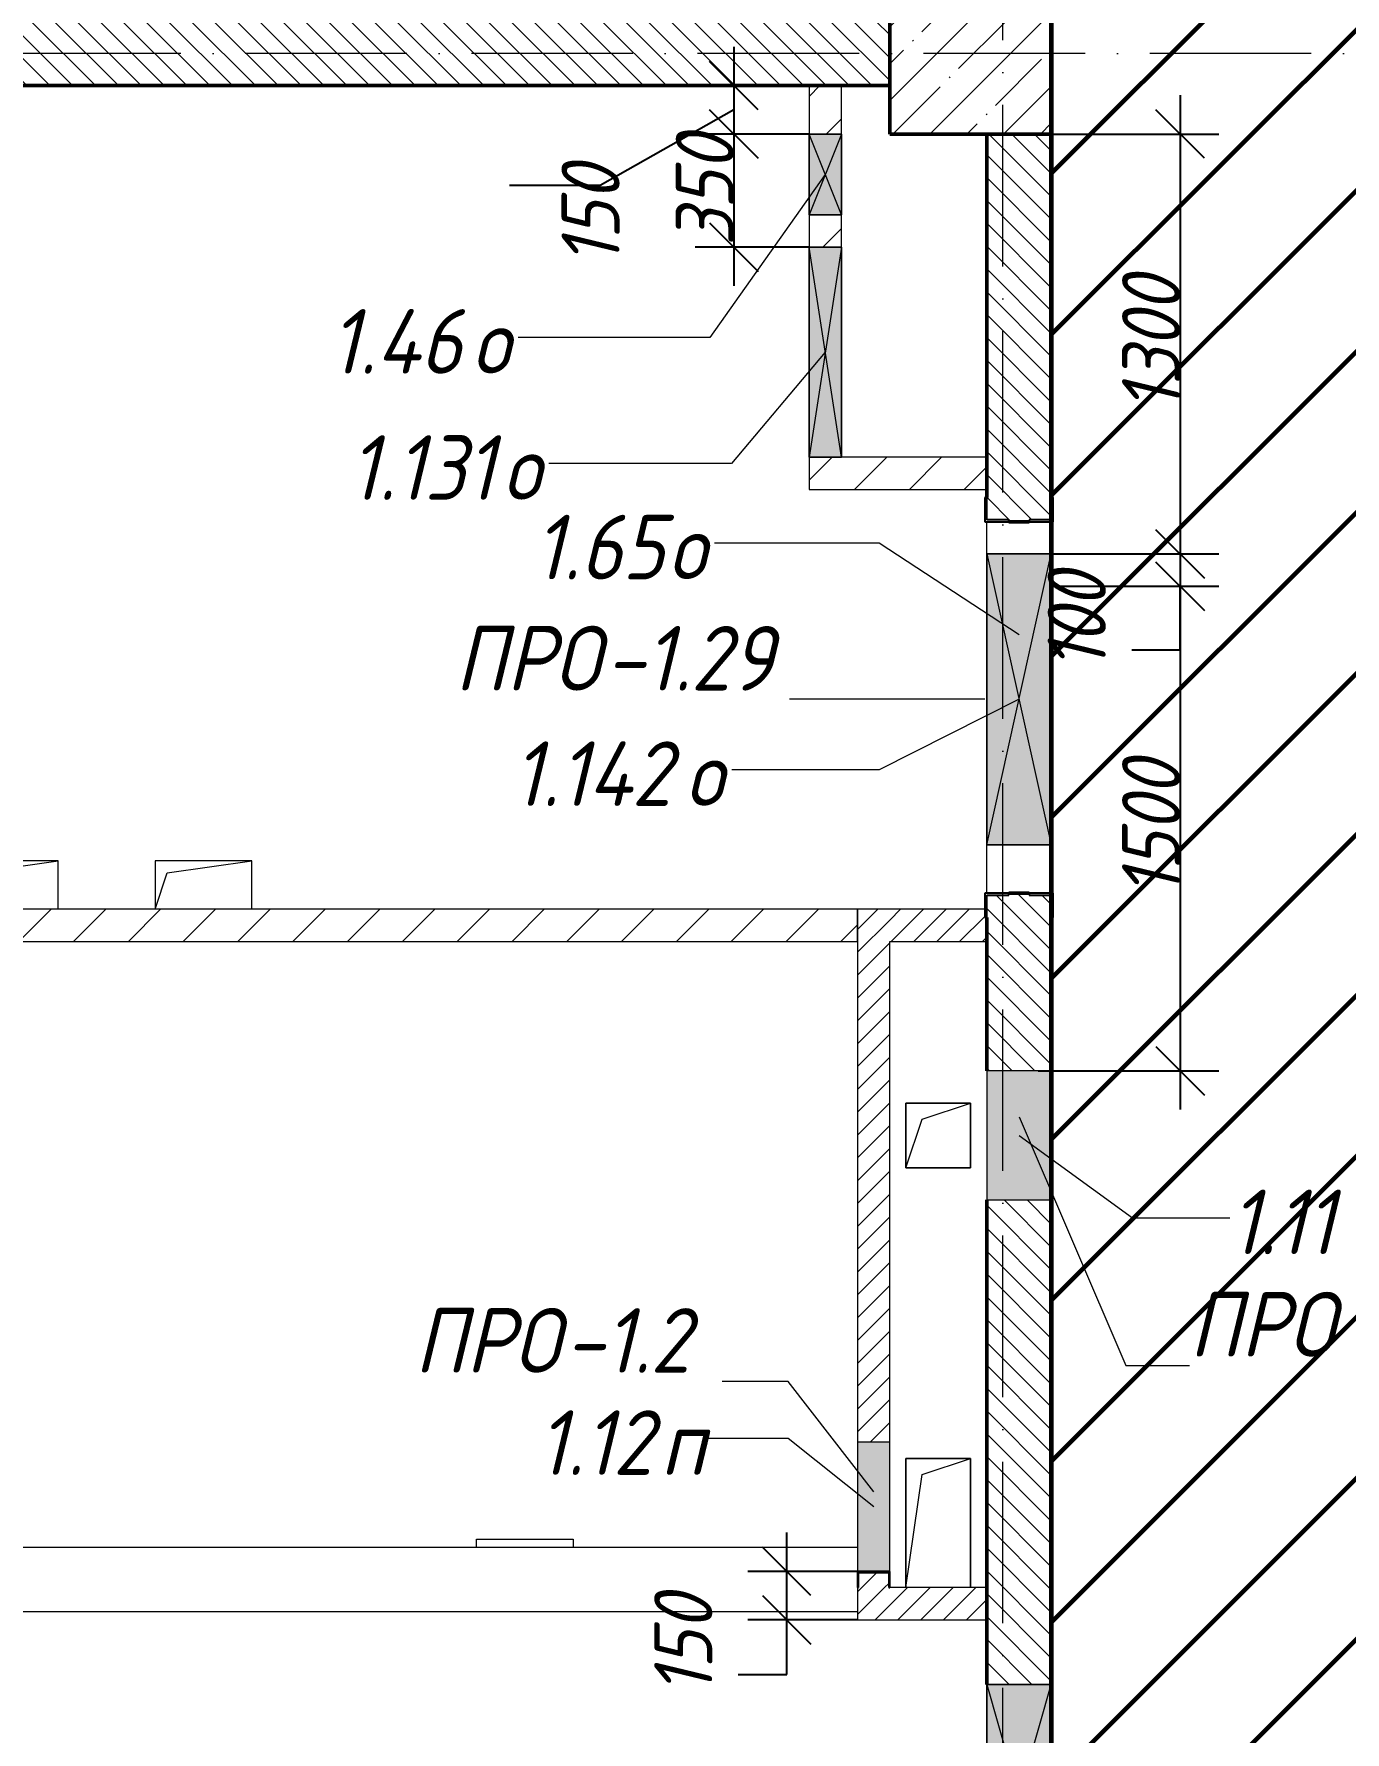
# Model space of a CAD drawing. Header units: millimetres. Extents: x -606178 to 312196, y -19338 to 632709.
# Drawn here: x -423381 to -419321, y 470078 to 475335 of the extents above; entities that cross this region are included whole.
import ezdxf

# ---------------------------------------------------------------- set-up
doc = ezdxf.new("R2010")
doc.units = ezdxf.units.MM
doc.linetypes.add('50_200_ШТРИХ_1Т_ш5_п1_п1_', pattern=[700, 500, -100, 0, -100])
for name, color, linetype, lineweight in [('6.4.1) Окр пт с инж. ПТ2.16', 3, 'Continuous', 60), ('A-____-____-DIMS', 7, 'Continuous', 9), ('A-DETL-GENF-OTLN', 7, 'Continuous', 9), ('A-FLOR-____-OTLN', 7, 'Continuous', 9), ('A-GENM-____-IDEN', 7, 'Continuous', 9), ('A-GENM-____-MCUT', 7, 'Continuous', 25), ('A-GENM-____-OTLN', 7, 'Continuous', 9), ('A-GENM-____-OTLN-1', 7, 'Continuous', 25), ('A-GLAZ-____-IDEN', 7, 'Continuous', 9), ('A-GLAZ-____-OTLN', 7, 'Continuous', 9), ('A-WALL-____-MCUT-2', 7, 'Continuous', 50), ('A-WALL-____-PATT-1', 7, 'Continuous', 9), ('A-WALL-FNSH-MCUT-1', 7, 'Continuous', 9), ('I-WALL-____-OTLN', 7, 'Continuous', 9), ('S-COLS-____-MCUT', 7, 'Continuous', 50), ('S-COLS-____-OTLN', 7, 'Continuous', 9), ('S-GRID-____-OTLN-1', 7, '50_200_ШТРИХ_1Т_ш5_п1_п1_', 9)]:
    doc.layers.add(name, color=color, linetype=linetype, lineweight=lineweight)
doc.styles.add('ISOCPEUR_I_10', font='isocpeui.ttf', dxfattribs={"width": 0.9, "height": 180})
doc.styles.add('ISOCPEUR_I_9', font='isocpeui.ttf', dxfattribs={"width": 0.9, "height": 250})
doc.dimstyles.new('ISO-1_8_0_9К_СРЕДНИЙ_Кладочные_3', dxfattribs={"dimscale": 304.8, "dimtxt": 179.276612, "dimasz": 0.492126, "dimexe": 0.393701, "dimexo": 0, "dimgap": 0, "dimtad": 1, "dimdec": 3, "dimrnd": 0.001, "dimdsep": 46, "dimtxsty": 'ISOCPEUR_I_10', "dimblk1": 'OBLIQUE', "dimblk2": 'OBLIQUE', "dimsah": 1, "dimcen": 0.09, "dimdle": 0.393701, "dimazin": 0, "dimtfac": 1, "dimtdec": 4, "dimtix": 1, "dimtmove": 0, "dimatfit": 3, "dimfxl": 1, "dimtvp": 1, "dimtolj": 1, "dimtzin": 0, "dimarcsym": 2})
doc.dimstyles.new('ISO-1_8_0_9К_СРЕДНИЙ_Кладочные_4', dxfattribs={"dimscale": 304.8, "dimtxt": 179.276612, "dimasz": 0.492126, "dimexe": 0.393701, "dimexo": 0, "dimgap": 0, "dimtad": 1, "dimdec": 3, "dimrnd": 0.001, "dimdsep": 46, "dimtxsty": 'ISOCPEUR_I_10', "dimblk1": 'OBLIQUE', "dimblk2": 'OBLIQUE', "dimsah": 1, "dimcen": 0.09, "dimdle": 0.393701, "dimazin": 0, "dimtfac": 1, "dimtdec": 4, "dimtix": 1, "dimtmove": 1, "dimatfit": 3, "dimfxl": 1, "dimtvp": 1, "dimtolj": 1, "dimtzin": 0, "dimarcsym": 2})
pattern_1 = [(135, (-425830.77, 451794.26), (-35.35534, -35.35534), [])]
pattern_2 = [(45, (-425830.77, 451794.26), (-84.8528, 84.8528), [])]
pattern_3 = [(45, (-425830.77, 451794.26), (-35.35534, 35.35534), [])]

# ---------------------------------------------------------------- blocks, each defined once
blk = doc.blocks.new('BSC_Колонна _Прямоугольная - 500х500-V53-АР1_План отверстий 1 этажа в осях 1-64_А-ГГ')
at = {"layer": 'S-COLS-____-OTLN'}
h = blk.add_hatch(dxfattribs=at)
h.set_pattern_fill('FP_85', color=256, style=0, pattern_type=2)
h.set_pattern_definition([(45, (-5350, -23481.04), (-114.0493, 114.0493), []), (45, (-5235.95, -23481.04), (-114.0493, 114.0493), [201.613, -40.323, 3.353, -36.97])])
h.paths.add_polyline_path([(-250, -250), (250, -250), (250, 250), (-250, 250)], flags=0)
at = {"layer": 'S-COLS-____-MCUT'}
for p, q in [((250, 250), (-250, 250)), ((-250, 250), (-250, -250)), ((250, -250), (250, 250)), ((-250, -250), (250, -250))]:
    blk.add_line(p, q, dxfattribs=at)
blk = doc.blocks.new('154_Стойка_СКБ_Уголок - СМ-2230_200-28216496-АР1_План отверстий 1 этажа в осях 1-64_А-ГГ')
at = {"layer": 'A-GENM-____-MCUT'}
for p, q in [((125, 156), (125, 81)), ((200, 156), (125, 156)), ((131, 81), (131, 150)), ((131, 150), (200, 150)), ((200, 150), (200, 156)), ((125, 81), (131, 81)), ((131, 19), (125, 19)), ((125, 19), (125, -56)), ((131, -50), (131, 19)), ((200, -50), (131, -50)), ((200, -56), (200, -50)), ((125, -56), (200, -56))]:
    blk.add_line(p, q, dxfattribs=at)
blk = doc.blocks.new('AR_Отверстие Ниша - Лючок-32401323-АР1_План отверстий 1 этажа в осях 1-64_А-ГГ')
at = {"layer": 'A-GLAZ-____-OTLN'}
blk.add_hatch(color=256, dxfattribs=at).paths.add_polyline_path([(-200, 100), (-200, -100), (200, -100), (200, 100)], flags=0)
for p, q in [((200, 100), (-200, 100)), ((-200, 100), (-200, -100)), ((200, -100), (200, 100)), ((-200, -100), (200, -100))]:
    blk.add_line(p, q, dxfattribs=at)
blk = doc.blocks.new('AR_Отверстие Ниша - Лючок-32405690-АР1_План отверстий 1 этажа в осях 1-64_А-ГГ')
at = {"layer": 'A-GLAZ-____-OTLN'}
blk.add_hatch(color=256, dxfattribs=at).paths.add_polyline_path([(200, -50), (200, 50), (-200, 50), (-200, -50)], flags=0)
for p, q in [((200, 50), (-200, 50)), ((-200, 50), (-200, -50)), ((-200, -50), (200, -50))]:
    blk.add_line(p, q, dxfattribs=at)
blk = doc.blocks.new('154_Фахверк_СКБ_Швеллер - Тип_100_4010_1-28088705-АР1_План отверстий 1 этажа в осях 1-64_А-ГГ')
at = {"layer": 'A-GENM-____-MCUT'}
for p, q in [((175, 50), (125, 50)), ((125, 50), (125, -50)), ((128, 47), (175, 47)), ((128, -47), (128, 47)), ((175, 47), (175, 50)), ((125, -50), (175, -50)), ((175, -47), (128, -47)), ((175, -50), (175, -47))]:
    blk.add_line(p, q, dxfattribs=at)
blk = doc.blocks.new('AR_Отверстие прямоугольное _в плите_ - AR_Отверстие прямоугольное _в плите_-V156-АР1_План отверстий 1 этажа в осях 1-64_А-ГГ')
at = {"layer": 'A-GENM-____-OTLN'}
for p, q in [((100, 100), (-100, 100)), ((-100, 100), (-100, -100)), ((-50, 50), (100, 100)), ((100, -100), (100, 100)), ((-100, -100), (-50, 50)), ((-100, -100), (100, -100))]:
    blk.add_line(p, q, dxfattribs=at)
blk = doc.blocks.new('AR_Отверстие прямоугольное _в плите_ - AR_Отверстие прямоугольное _в плите_-30459777-АР1_План отверстий 1 этажа в осях 1-64_А-ГГ')
at = {"layer": 'A-GENM-____-OTLN'}
for p, q in [((150, 75), (-150, 75)), ((-150, 75), (-150, -75)), ((-112.5, 37.5), (150, 75)), ((150, -75), (150, 75)), ((-150, -75), (-112.5, 37.5))]:
    blk.add_line(p, q, dxfattribs=at)
blk = doc.blocks.new('AR_Отверстие прямоугольное _в плите_ - AR_Отверстие прямоугольное _в плите_-30229368-АР1_План отверстий 1 этажа в осях 1-64_А-ГГ')
at = {"layer": 'A-GENM-____-OTLN'}
for p, q in [((100, 200), (-100, 200)), ((-100, 200), (-100, -200)), ((-50, 150), (100, 200)), ((100, -200), (100, 200)), ((-100, -200), (-50, 150))]:
    blk.add_line(p, q, dxfattribs=at)
blk = doc.blocks.new('AR_Отверстие прямоугольное _в стене_ - AR_Отверстие прямоугольное _в стене__ОВ-36780242-АР1_План отверстий 1 этажа в осях 1-64_А-ГГ')
at = {"layer": 'A-GLAZ-____-OTLN'}
blk.add_hatch(color=256, dxfattribs=at).paths.add_polyline_path([(-450, -100), (450, -100), (450, 100), (-450, 100)], flags=0)
at = {"layer": 'A-DETL-GENF-OTLN'}
for p, q in [((-450, -100), (-450, 100)), ((-450, 100), (450, 100)), ((450, 100), (-450, -100)), ((-450, 100), (450, -100)), ((450, 100), (-450, 100)), ((-450, 100), (-450, -100)), ((450, 100), (450, -100)), ((450, -100), (450, 100)), ((450, -100), (-450, -100)), ((-450, -100), (450, -100))]:
    blk.add_line(p, q, dxfattribs=at)
blk = doc.blocks.new('AR_Отверстие прямоугольное _в стене__БезПР - AR_Отверстие прямоугольное _в стене__БезПР-36427897-АР1_План отверстий 1 этажа в осях 1-64_А-ГГ')
at = {"layer": 'A-GLAZ-____-OTLN'}
blk.add_hatch(color=256, dxfattribs=at).paths.add_polyline_path([(325, -50), (325, 50), (-325, 50), (-325, -50)], flags=0)
at = {"layer": 'A-DETL-GENF-OTLN'}
for p, q in [((-325, -50), (-325, 50)), ((-325, 50), (325, 50)), ((325, 50), (-325, -50)), ((-325, 50), (325, -50)), ((325, 50), (-325, 50)), ((-325, 50), (-325, -50)), ((325, 50), (325, -50)), ((325, -50), (325, 50)), ((325, -50), (-325, -50)), ((-325, -50), (325, -50))]:
    blk.add_line(p, q, dxfattribs=at)
at = {"layer": 'A-GLAZ-____-OTLN'}
blk.add_line((325, 50), (-325, 50), dxfattribs=at)
blk = doc.blocks.new('AR_Отверстие прямоугольное _в стене__БезПР - AR_Отверстие прямоугольное _в стене__БезПР-36428394-АР1_План отверстий 1 этажа в осях 1-64_А-ГГ')
at = {"layer": 'A-GLAZ-____-OTLN'}
blk.add_hatch(color=256, dxfattribs=at).paths.add_polyline_path([(-350, -100), (350, -100), (350, 100), (-350, 100)], flags=0)
at = {"layer": 'A-DETL-GENF-OTLN'}
for p, q in [((-350, -100), (-350, 100)), ((-350, 100), (350, 100)), ((350, 100), (-350, -100)), ((-350, 100), (350, -100)), ((350, 100), (-350, 100)), ((-350, 100), (-350, -100)), ((350, 100), (350, -100)), ((350, -100), (350, 100)), ((350, -100), (-350, -100)), ((-350, -100), (350, -100))]:
    blk.add_line(p, q, dxfattribs=at)
at = {"layer": 'A-GLAZ-____-OTLN'}
blk.add_line((350, 100), (-350, 100), dxfattribs=at)
blk = doc.blocks.new('AR_Отверстие прямоугольное _в стене__БезПР - AR_Отверстие прямоугольное _в стене__БезПР-36429258-АР1_План отверстий 1 этажа в осях 1-64_А-ГГ')
at = {"layer": 'A-GLAZ-____-OTLN'}
blk.add_hatch(color=256, dxfattribs=at).paths.add_polyline_path([(125, 50), (-125, 50), (-125, -50), (125, -50)], flags=0)
at = {"layer": 'A-DETL-GENF-OTLN'}
for p, q in [((-125, -50), (-125, 50)), ((-125, 50), (125, 50)), ((125, 50), (-125, -50)), ((-125, 50), (125, -50)), ((125, 50), (-125, 50)), ((-125, 50), (-125, -50)), ((125, 50), (125, -50)), ((125, -50), (125, 50)), ((125, -50), (-125, -50)), ((-125, -50), (125, -50))]:
    blk.add_line(p, q, dxfattribs=at)
at = {"layer": 'A-GLAZ-____-OTLN'}
blk.add_line((125, 50), (-125, 50), dxfattribs=at)
blk = doc.blocks.new('_Oblique')
at = {"color": 0, "linetype": 'ByBlock', "lineweight": -2}
blk.add_line((-0.5, -0.5), (0.5, 0.5), dxfattribs=at)
blk = doc.blocks.new('*D4256')
at = {"layer": 'A-____-____-DIMS', "color": 0, "lineweight": -2, "transparency": 16777216}
for p, q in [((-421050, 470305.3), (-421050, 470695.3)), ((-420782.8, 470575.3), (-421170, 470575.3)), ((-420830.8, 470425.3), (-421170, 470425.3)), ((-421050, 470256.6), (-421050, 470425.3)), ((-421200, 470256.6), (-421050, 470256.6))]:
    blk.add_line(p, q, dxfattribs=at)
at = {"layer": 'Defpoints', "color": 0, "transparency": 16777216}
for p in [(-421050, 470575.3), (-420782.8, 470575.3), (-420830.8, 470425.3)]:
    blk.add_point(p, dxfattribs=at)
at = {"layer": 'A-____-____-DIMS', "color": 0, "lineweight": -2, "transparency": 16777216, "xscale": 150, "yscale": 150, "zscale": 150}
for p, rotation in [((-421050, 470575.3), 90), ((-421050, 470425.3), 270)]:
    blk.add_blockref('_Oblique', p, dxfattribs=dict(at, rotation=rotation))
at = {"layer": 'A-____-____-DIMS', "color": 0, "transparency": 16777216, "insert": (-421460.3, 470192.5), "char_height": 180, "width": 368.207, "attachment_point": 1, "rotation": 90, "line_spacing_factor": 1.149209, "style": 'ISOCPEUR_I_10'}
blk.add_mtext('\\A1;150', dxfattribs=at)
blk = doc.blocks.new('*D4308')
at = {"layer": 'A-____-____-DIMS', "color": 0, "lineweight": -2, "transparency": 16777216}
for p, q in [((-421213.7, 475295.3), (-421213.7, 474905.3)), ((-420980.8, 475175.3), (-421333.7, 475175.3)), ((-421213.7, 475100.3), (-421627.4, 474866.5)), ((-420980.8, 475025.3), (-421333.7, 475025.3)), ((-421627.4, 474866.5), (-421908, 474866.5))]:
    blk.add_line(p, q, dxfattribs=at)
at = {"layer": 'Defpoints', "color": 0, "transparency": 16777216}
for p in [(-420980.8, 475175.3), (-421213.7, 475025.3), (-420980.8, 475025.3)]:
    blk.add_point(p, dxfattribs=at)
at = {"layer": 'A-____-____-DIMS', "color": 0, "lineweight": -2, "transparency": 16777216, "xscale": 150, "yscale": 150, "zscale": 150}
for p, rotation in [((-421213.7, 475175.3), 90), ((-421213.7, 475025.3), 270)]:
    blk.add_blockref('_Oblique', p, dxfattribs=dict(at, rotation=rotation))
at = {"layer": 'A-____-____-DIMS', "color": 0, "transparency": 16777216, "insert": (-421747.4, 474618.3), "char_height": 180, "width": 368.207, "attachment_point": 1, "rotation": 90, "line_spacing_factor": 1.149209, "style": 'ISOCPEUR_I_10'}
blk.add_mtext('\\A1;150', dxfattribs=at)
blk = doc.blocks.new('*D4309')
at = {"layer": 'A-____-____-DIMS', "color": 0, "lineweight": -2, "transparency": 16777216}
for p, q in [((-421213.7, 475145.3), (-421213.7, 474555.3)), ((-420980.8, 475025.3), (-421333.7, 475025.3)), ((-420980.8, 474675.3), (-421333.7, 474675.3))]:
    blk.add_line(p, q, dxfattribs=at)
at = {"layer": 'Defpoints', "color": 0, "transparency": 16777216}
for p in [(-420980.8, 475025.3), (-421213.7, 474675.3), (-420980.8, 474675.3)]:
    blk.add_point(p, dxfattribs=at)
at = {"layer": 'A-____-____-DIMS', "color": 0, "lineweight": -2, "transparency": 16777216, "xscale": 150, "yscale": 150, "zscale": 150}
for p, rotation in [((-421213.7, 475025.3), 90), ((-421213.7, 474675.3), 270)]:
    blk.add_blockref('_Oblique', p, dxfattribs=dict(at, rotation=rotation))
at = {"layer": 'A-____-____-DIMS', "color": 0, "transparency": 16777216, "insert": (-421303.7, 474850.3), "char_height": 180, "width": 409.578, "attachment_point": 5, "rotation": 90, "style": 'ISOCPEUR_I_10'}
blk.add_mtext('\\A1;350', dxfattribs=at)
blk = doc.blocks.new('*D4310')
at = {"layer": 'A-____-____-DIMS', "color": 0, "lineweight": -2, "transparency": 16777216}
for p, q in [((-419831.7, 475145.3), (-419831.7, 473605.3)), ((-420230.8, 475025.3), (-419711.7, 475025.3)), ((-420224.8, 473725.3), (-419711.7, 473725.3))]:
    blk.add_line(p, q, dxfattribs=at)
at = {"layer": 'Defpoints', "color": 0, "transparency": 16777216}
for p in [(-420230.8, 475025.3), (-420224.8, 473725.3), (-419831.7, 473725.3)]:
    blk.add_point(p, dxfattribs=at)
at = {"layer": 'A-____-____-DIMS', "color": 0, "lineweight": -2, "transparency": 16777216, "xscale": 150, "yscale": 150, "zscale": 150}
for p, rotation in [((-419831.7, 475025.3), 90), ((-419831.7, 473725.3), 270)]:
    blk.add_blockref('_Oblique', p, dxfattribs=dict(at, rotation=rotation))
at = {"layer": 'A-____-____-DIMS', "color": 0, "transparency": 16777216, "insert": (-419921.7, 474375.3), "char_height": 180, "width": 504.733, "attachment_point": 5, "rotation": 90, "style": 'ISOCPEUR_I_10'}
blk.add_mtext('\\A1;1300', dxfattribs=at)
blk = doc.blocks.new('*D4311')
at = {"layer": 'A-____-____-DIMS', "color": 0, "lineweight": -2, "transparency": 16777216}
for p, q in [((-419831.7, 473845.3), (-419831.7, 473505.3)), ((-420224.8, 473725.3), (-419711.7, 473725.3)), ((-420230.8, 473625.3), (-419711.7, 473625.3)), ((-419831.7, 473428.4), (-419831.7, 473625.3)), ((-419981.7, 473428.4), (-419831.7, 473428.4))]:
    blk.add_line(p, q, dxfattribs=at)
at = {"layer": 'Defpoints', "color": 0, "transparency": 16777216}
for p in [(-420224.8, 473725.3), (-420230.8, 473625.3), (-419831.7, 473625.3)]:
    blk.add_point(p, dxfattribs=at)
at = {"layer": 'A-____-____-DIMS', "color": 0, "lineweight": -2, "transparency": 16777216, "xscale": 150, "yscale": 150, "zscale": 150}
for p, rotation in [((-419831.7, 473725.3), 90), ((-419831.7, 473625.3), 270)]:
    blk.add_blockref('_Oblique', p, dxfattribs=dict(at, rotation=rotation))
at = {"layer": 'A-____-____-DIMS', "color": 0, "transparency": 16777216, "insert": (-420242, 473364.3), "char_height": 180, "width": 368.207, "attachment_point": 1, "rotation": 90, "line_spacing_factor": 1.149209, "style": 'ISOCPEUR_I_10'}
blk.add_mtext('\\A1;100', dxfattribs=at)
blk = doc.blocks.new('*D4312')
at = {"layer": 'A-____-____-DIMS', "color": 0, "lineweight": -2, "transparency": 16777216}
for p, q in [((-419831.7, 473745.3), (-419831.7, 472005.3)), ((-420230.8, 473625.3), (-419711.7, 473625.3)), ((-420271.7, 472125.3), (-419711.7, 472125.3))]:
    blk.add_line(p, q, dxfattribs=at)
at = {"layer": 'Defpoints', "color": 0, "transparency": 16777216}
for p in [(-420230.8, 473625.3), (-420271.7, 472125.3), (-419831.7, 472125.3)]:
    blk.add_point(p, dxfattribs=at)
at = {"layer": 'A-____-____-DIMS', "color": 0, "lineweight": -2, "transparency": 16777216, "xscale": 150, "yscale": 150, "zscale": 150}
for p, rotation in [((-419831.7, 473625.3), 90), ((-419831.7, 472125.3), 270)]:
    blk.add_blockref('_Oblique', p, dxfattribs=dict(at, rotation=rotation))
at = {"layer": 'A-____-____-DIMS', "color": 0, "transparency": 16777216, "insert": (-419921.7, 472875.3), "char_height": 180, "width": 504.733, "attachment_point": 5, "rotation": 90, "style": 'ISOCPEUR_I_10'}
blk.add_mtext('\\A1;1500', dxfattribs=at)

msp = doc.modelspace()

# ---------------------------------------------------------------- hatches: boundary and pattern name
at = {"layer": '6.4.1) Окр пт с инж. ПТ2.16'}
h = msp.add_hatch(dxfattribs=at)
h.set_pattern_fill('ANSI31', color=256, scale=111)
h.paths.add_polyline_path([(-416230.7712, 499275.3011), (-420230.7712, 499275.3011), (-420230.7712, 461025.3011), (-416230.7712, 461025.3011), (-416230.7712, 470075.3011), (-416930.7712, 470075.3011), (-416930.7712, 478525.3011), (-416230.7712, 478525.3011)])
at = {"layer": 'A-WALL-____-PATT-1'}
h = msp.add_hatch(dxfattribs=at)
h.set_pattern_fill('FP_6', color=256, style=0, pattern_type=2)
h.set_pattern_definition(pattern_1)
h.paths.add_polyline_path([(-420730.7712, 475175.3011), (-420730.7712, 475375.3011), (-424280.7712, 475375.3011), (-424280.7712, 475306.3011), (-424286.7712, 475306.3011), (-424286.7712, 475375.3011), (-427780.7712, 475375.3011), (-427780.7712, 475175.3011), (-424286.7712, 475175.3011), (-424286.7712, 475244.3011), (-424280.7712, 475244.3011), (-424280.7712, 475175.3011), (-422310.7927, 475175.3011)], flags=0)
h = msp.add_hatch(dxfattribs=at)
h.set_pattern_fill('FP_4', color=256, style=0, pattern_type=2)
h.set_pattern_definition(pattern_2)
h.paths.add_polyline_path([(-420980.7712, 474675.3011), (-420880.7712, 474675.3011), (-420880.7712, 474775.3011), (-420980.7712, 474775.3011)], flags=0)
h.paths.add_polyline_path([(-420880.7712, 475025.3011), (-420880.7712, 475175.3011), (-420980.7712, 475175.3011), (-420980.7712, 475025.3011)], flags=0)
h = msp.add_hatch(dxfattribs=at)
h.set_pattern_fill('FP_6', color=256, style=0, pattern_type=2)
h.set_pattern_definition(pattern_1)
h.paths.add_polyline_path([(-420275.2156, 470225.3011), (-420230.7712, 470225.3011), (-420230.7712, 471725.3011), (-420430.7712, 471725.3011), (-420430.7712, 470225.3011)], flags=0)
h.paths.add_polyline_path([(-420361.7712, 472125.3011), (-420230.7712, 472125.3011), (-420230.7712, 472669.3011), (-420299.7712, 472669.3011), (-420299.7712, 472675.3011), (-420361.7712, 472675.3011), (-420361.7712, 472669.3011), (-420430.7712, 472669.3011), (-420430.7712, 472125.3011), (-420395.8506, 472125.3011)], flags=0)
h.paths.add_polyline_path([(-420299.7712, 473825.3011), (-420299.7712, 473831.3011), (-420230.7712, 473831.3011), (-420230.7712, 475025.3011), (-420430.7712, 475025.3011), (-420430.7712, 473831.3011), (-420361.7712, 473831.3011), (-420361.7712, 473825.3011)], flags=0)
h = msp.add_hatch(dxfattribs=at)
h.set_pattern_fill('FP_4', color=256, style=0, pattern_type=2)
h.set_pattern_definition(pattern_2)
h.paths.add_polyline_path([(-420430.7712, 473925.3011), (-420430.7712, 474025.3011), (-420980.7712, 474025.3011), (-420980.7712, 473925.3011), (-420543.3284, 473925.3011)], flags=0)
h = msp.add_hatch(dxfattribs=at)
h.set_pattern_fill('FP_4', color=256, style=0, pattern_type=2)
h.set_pattern_definition(pattern_2)
h.paths.add_polyline_path([(-420830.7712, 472525.3011), (-420830.7712, 472625.3011), (-423680.7712, 472625.3011), (-423680.7712, 472622.3011), (-423727.7712, 472622.3011), (-423727.7712, 472528.3011), (-423680.7712, 472528.3011), (-423680.7712, 472525.3011), (-422310.7927, 472525.3011)], flags=0)
h.paths.add_polyline_path([(-423730.7712, 472525.3011), (-423730.7712, 472625.3011), (-426430.7712, 472625.3011), (-426430.7712, 472622.3011), (-426477.7712, 472622.3011), (-426477.7712, 472528.3011), (-426430.7712, 472528.3011), (-426430.7712, 472525.3011), (-424078.257, 472525.3011)], flags=0)
h.paths.add_polyline_path([(-427676.7712, 472525.3011), (-427676.7712, 472532.9011), (-427635.2712, 472532.9011), (-427635.2712, 472617.7011), (-427676.7712, 472617.7011), (-427676.7712, 472625.3011), (-428030.7712, 472625.3011), (-428030.7712, 472525.3011)], flags=0)
h = msp.add_hatch(dxfattribs=at)
h.set_pattern_fill('FP_5', color=256, style=0, pattern_type=2)
h.set_pattern_definition(pattern_3)
h.paths.add_polyline_path([(-420827.7712, 470525.3011), (-420733.7712, 470525.3011), (-420733.7712, 470572.3011), (-420827.7712, 470572.3011)], flags=0)
h.paths.add_polyline_path([(-420830.7712, 470975.3011), (-420730.7712, 470975.3011), (-420730.7712, 472625.3011), (-420830.7712, 472625.3011)], flags=0)
h = msp.add_hatch(dxfattribs=at)
h.set_pattern_fill('FP_5', color=256, style=0, pattern_type=2)
h.set_pattern_definition(pattern_3)
h.paths.add_polyline_path([(-420543.3284, 472525.3011), (-420430.7712, 472525.3011), (-420430.7712, 472600.3011), (-420436.7712, 472600.3011), (-420436.7712, 472625.3011), (-420730.7712, 472625.3011), (-420730.7712, 472525.3011)], flags=0)
h = msp.add_hatch(dxfattribs=at)
h.set_pattern_fill('FP_5', color=256, style=0, pattern_type=2)
h.set_pattern_definition(pattern_3)
h.paths.add_polyline_path([(-420830.7712, 470425.3011), (-420430.7712, 470425.3011), (-420430.7712, 470525.3011), (-420830.7712, 470525.3011)], flags=0)

# ---------------------------------------------------------------- linework, layer by layer
at = {"layer": '6.4.1) Окр пт с инж. ПТ2.16'}
msp.add_lwpolyline([(-420230.7712, 461025.3011), (-416230.7712, 461025.3011), (-416230.7712, 499275.3011), (-420230.7712, 499275.3011)], close=True, dxfattribs=at)
at = {"layer": 'A-FLOR-____-OTLN'}
for p, q in [((-420680.7712, 472025.3011), (-420480.7712, 472025.3011)), ((-420680.7712, 471825.3011), (-420680.7712, 472025.3011)), ((-420480.7712, 472025.3011), (-420480.7712, 471825.3011)), ((-420480.7712, 471825.3011), (-420680.7712, 471825.3011)), ((-420680.7712, 470925.3011), (-420480.7712, 470925.3011)), ((-420680.7712, 470525.3011), (-420680.7712, 470925.3011)), ((-420480.7712, 470925.3011), (-420480.7712, 470525.3011)), ((-422010.7712, 470675.3011), (-421710.7712, 470675.3011)), ((-422010.7712, 470650.3011), (-422010.7712, 470675.3011)), ((-421710.7712, 470675.3011), (-421710.7712, 470650.3011))]:
    msp.add_line(p, q, dxfattribs=at)
at = {"layer": 'A-GENM-____-IDEN'}
for p, q in [((-420436.7712, 473275.3011), (-421041.5918, 473275.3011)), ((-420330.7712, 471982.4461), (-420000.0916, 471213.0403)), ((-420000.0916, 471213.0403), (-419803.3679, 471213.0403)), ((-421045.4305, 471163.3011), (-421249.6344, 471163.3011)), ((-420780.7712, 470821.4658), (-421045.4305, 471163.3011))]:
    msp.add_line(p, q, dxfattribs=at)
at = {"layer": 'A-GLAZ-____-IDEN'}
for p, q in [((-420930.7712, 474900.3011), (-421288.0573, 474395.9108)), ((-421288.0573, 474395.9108), (-421881.1546, 474395.9108)), ((-420930.7712, 474350.3011), (-421220.47, 474005.237)), ((-421220.47, 474005.237), (-421786.2119, 474005.237)), ((-420763.5835, 473759.0711), (-421273.8984, 473759.0711)), ((-420330.7712, 473475.3011), (-420763.5835, 473759.0711)), ((-420330.7712, 473275.3011), (-420763.5835, 473057.4108)), ((-420763.5835, 473057.4108), (-421219.8925, 473057.4108)), ((-420330.7712, 471925.3011), (-419978.8818, 471669.8313)), ((-419978.8818, 471669.8313), (-419678.1888, 471669.8313)), ((-421045.4305, 470986.5071), (-421297.2914, 470986.5071)), ((-420780.7712, 470775.3011), (-421045.4305, 470986.5071))]:
    msp.add_line(p, q, dxfattribs=at)
at = {"layer": 'A-WALL-____-MCUT-2'}
for p, q in [((-424280.7712, 475175.3011), (-420730.7712, 475175.3011)), ((-420430.7712, 475025.3011), (-420430.7712, 473900.3011)), ((-420230.7712, 473900.3011), (-420230.7712, 475025.3011)), ((-420361.7712, 473825.3011), (-420299.7712, 473825.3011)), ((-420299.7712, 472675.3011), (-420361.7712, 472675.3011)), ((-420430.7712, 472600.3011), (-420430.7712, 472125.3011)), ((-420230.7712, 472125.3011), (-420230.7712, 472600.3011)), ((-420430.7712, 471725.3011), (-420430.7712, 470225.3011)), ((-420230.7712, 470225.3011), (-420230.7712, 471725.3011))]:
    msp.add_line(p, q, dxfattribs=at)
at = {"layer": 'A-WALL-FNSH-MCUT-1'}
for p, q in [((-420980.7712, 475175.3011), (-420980.7712, 475025.3011)), ((-420880.7712, 475025.3011), (-420880.7712, 475175.3011)), ((-420980.7712, 474775.3011), (-420980.7712, 474675.3011)), ((-420880.7712, 474675.3011), (-420880.7712, 474775.3011)), ((-420980.7712, 474025.3011), (-420980.7712, 473925.3011)), ((-420430.7712, 474025.3011), (-420880.7712, 474025.3011)), ((-420980.7712, 473925.3011), (-420430.7712, 473925.3011)), ((-420436.7712, 472625.3011), (-423680.7712, 472625.3011)), ((-420830.7712, 472625.3011), (-420830.7712, 470975.3011)), ((-420830.7712, 472525.3011), (-420830.7712, 472625.3011)), ((-423680.7712, 472525.3011), (-420830.7712, 472525.3011)), ((-420730.7712, 470975.3011), (-420730.7712, 472525.3011)), ((-420730.7712, 472525.3011), (-420430.7712, 472525.3011)), ((-420830.7712, 470525.3011), (-420830.7712, 470425.3011)), ((-420430.7712, 470525.3011), (-420730.7712, 470525.3011)), ((-420830.7712, 470425.3011), (-420430.7712, 470425.3011))]:
    msp.add_line(p, q, dxfattribs=at)
at = {"layer": 'I-WALL-____-OTLN'}
for p, q in [((-420430.7712, 473725.3011), (-420430.7712, 473825.3011)), ((-420230.7712, 473825.3011), (-420230.7712, 473725.3011)), ((-420430.7712, 472675.3011), (-420430.7712, 472825.3011)), ((-420230.7712, 472825.3011), (-420230.7712, 472675.3011)), ((-426205.7712, 470650.3011), (-420830.7712, 470650.3011)), ((-420830.7712, 470450.3011), (-426405.7712, 470450.3011))]:
    msp.add_line(p, q, dxfattribs=at)
at = {"layer": 'S-GRID-____-OTLN-1'}
for p, q in [((-420380.7712, 447311.6528), (-420380.7712, 501675.2188)), ((-399123.032, 475275.3011), (-430499.5414, 475275.3011))]:
    msp.add_line(p, q, dxfattribs=at)

# ---------------------------------------------------------------- block references
at = {"layer": 'A-GENM-____-OTLN'}
for name, p in [('AR_Отверстие прямоугольное _в плите_ - AR_Отверстие прямоугольное _в плите_-30459777-АР1_План отверстий 1 этажа в осях 1-64_А-ГГ', (-423455.8212, 472700.3011)), ('AR_Отверстие прямоугольное _в плите_ - AR_Отверстие прямоугольное _в плите_-30459777-АР1_План отверстий 1 этажа в осях 1-64_А-ГГ', (-422855.8212, 472700.3011)), ('AR_Отверстие прямоугольное _в плите_ - AR_Отверстие прямоугольное _в плите_-V156-АР1_План отверстий 1 этажа в осях 1-64_А-ГГ', (-420580.7712, 471925.3011)), ('AR_Отверстие прямоугольное _в плите_ - AR_Отверстие прямоугольное _в плите_-30229368-АР1_План отверстий 1 этажа в осях 1-64_А-ГГ', (-420580.7712, 470725.3011))]:
    msp.add_blockref(name, p, dxfattribs=at)
at = {"layer": 'A-GENM-____-OTLN-1'}
for name, p, rotation in [('154_Стойка_СКБ_Уголок - СМ-2230_200-28216496-АР1_План отверстий 1 этажа в осях 1-64_А-ГГ', (-420280.7712, 473700.3011), 89.99999999999991), ('154_Стойка_СКБ_Уголок - СМ-2230_200-28216496-АР1_План отверстий 1 этажа в осях 1-64_А-ГГ', (-420380.7712, 472800.3011), 269.9999999999999), ('154_Фахверк_СКБ_Швеллер - Тип_100_4010_1-28088705-АР1_План отверстий 1 этажа в осях 1-64_А-ГГ', (-420780.7712, 470700.3011), 269.9999999999999)]:
    msp.add_blockref(name, p, dxfattribs=dict(at, rotation=rotation))
at = {"layer": 'A-GLAZ-____-OTLN'}
for name, p, rotation in [('AR_Отверстие прямоугольное _в стене__БезПР - AR_Отверстие прямоугольное _в стене__БезПР-36429258-АР1_План отверстий 1 этажа в осях 1-64_А-ГГ', (-420930.7712, 474900.3011), 269.9999999999999), ('AR_Отверстие прямоугольное _в стене__БезПР - AR_Отверстие прямоугольное _в стене__БезПР-36427897-АР1_План отверстий 1 этажа в осях 1-64_А-ГГ', (-420930.7712, 474350.3011), 269.9999999999999), ('AR_Отверстие прямоугольное _в стене_ - AR_Отверстие прямоугольное _в стене__ОВ-36780242-АР1_План отверстий 1 этажа в осях 1-64_А-ГГ', (-420330.7712, 473275.3011), 89.99999999999991), ('AR_Отверстие Ниша - Лючок-32401323-АР1_План отверстий 1 этажа в осях 1-64_А-ГГ', (-420330.7712, 471925.3011), 89.99999999999991), ('AR_Отверстие Ниша - Лючок-32405690-АР1_План отверстий 1 этажа в осях 1-64_А-ГГ', (-420780.7712, 470775.3011), 269.9999999999999), ('AR_Отверстие прямоугольное _в стене__БезПР - AR_Отверстие прямоугольное _в стене__БезПР-36428394-АР1_План отверстий 1 этажа в осях 1-64_А-ГГ', (-420330.7712, 469875.3011), 89.99999999999991)]:
    msp.add_blockref(name, p, dxfattribs=dict(at, rotation=rotation))
at = {"layer": 'S-COLS-____-OTLN'}
msp.add_blockref('BSC_Колонна _Прямоугольная - 500х500-V53-АР1_План отверстий 1 этажа в осях 1-64_А-ГГ', (-420480.7712, 475275.3011), dxfattribs=at)

# ---------------------------------------------------------------- texts
at = {"layer": 'A-GENM-____-IDEN', "char_height": 200, "attachment_point": 1, "style": 'ISOCPEUR_I_9'}
for s, insert, width in [('ПРО', (-422077.3497, 473502.4173), 562.784625), ('-1.29', (-421613.0059, 473502.4173), 663.79725), ('ПРО', (-419803.3679, 471440.1564), 562.784625), ('ПРО', (-422202.491, 471390.4173), 562.784625), ('-1.2', (-421738.1473, 471390.4173), 505.063125)]:
    msp.add_mtext(s, dxfattribs=dict(at, insert=insert, width=width))
at = {"layer": 'A-GLAZ-____-IDEN', "char_height": 200, "attachment_point": 1, "style": 'ISOCPEUR_I_9'}
for s, insert, width in [('1.46', (-422464.9113, 474483.5254), 533.923875), ('\\fISOCPEUR|b0|i1|c204|p34|;\\W.9;о', (-422024.3801, 474483.5254), 158.734125), ('1.131', (-422405.0624, 474092.8516), 577.215), ('\\fISOCPEUR|b0|i1|c204|p34|;\\W.9;о', (-421928.8124, 474092.8516), 158.734125), ('1.65', (-421833.35, 473846.6857), 505.063125), ('\\fISOCPEUR|b0|i1|c204|p34|;\\W.9;о', (-421416.6313, 473846.6857), 158.734125), ('1.142', (-421899.05, 473145.0254), 649.366875), ('\\fISOCPEUR|b0|i1|c204|p34|;\\W.9;о', (-421363.2688, 473145.0254), 158.734125), ('1.11', (-419678.1888, 471757.4459), 418.480875), ('1.12', (-421821.65, 471074.1217), 461.772), ('\\fISOCPEUR|b0|i1|c204|p34|;\\W.9;п', (-421440.65, 471074.1217), 158.734125)]:
    msp.add_mtext(s, dxfattribs=dict(at, insert=insert, width=width))

# ---------------------------------------------------------------- dimensions: what is measured, and where the dimension line sits
at = {"layer": 'A-____-____-DIMS'}
for base, p1, p2, override, picture, middle in [((-421213.7337, 475025.3011), (-420980.7712, 475175.3011), (-420980.7712, 475025.3011), {"dimpost": '<>', "dimfxl": 150}, '*D4308', (-421627.418, 474866.4771)), ((-419831.6806, 473625.3011), (-420224.7712, 473725.3011), (-420230.7712, 473625.3011), {"dimpost": '<>', "dimfxl": 100.179838}, '*D4311', (-419946.8426, 473428.4325)), ((-421050.0474, 470575.3011), (-420830.7712, 470425.3011), (-420782.7979, 470575.3011), {"dimpost": '<>', "dimfxl": 157.484716}, '*D4256', (-421165.2094, 470256.5839))]:
    dim = msp.add_linear_dim(base=base, p1=p1, p2=p2, angle=90, dimstyle='ISO-1_8_0_9К_СРЕДНИЙ_Кладочные_4', override=override, dxfattribs=at)
    dim.commit()
    dim.dimension.update_dxf_attribs({"geometry": picture, "text_midpoint": middle, "dimtype": 160, "text_rotation": 90})
for base, p1, p2, override, picture, middle in [((-421213.7337, 474675.3011), (-420980.7712, 475025.3011), (-420980.7712, 474675.3011), {"dimpost": '<>', "dimfxl": 350}, '*D4309', (-421303.7337, 474850.3011)), ((-419831.6806, 473725.3011), (-420230.7712, 475025.3011), (-420224.7712, 473725.3011), {"dimpost": '<>', "dimfxl": 1300.013846}, '*D4310', (-419921.6806, 474375.3011)), ((-419831.6806, 472125.3011), (-420230.7712, 473625.3011), (-420271.7051, 472125.3011), {"dimpost": '<>', "dimfxl": 1500.558425}, '*D4312', (-419921.6806, 472875.3011))]:
    dim = msp.add_linear_dim(base=base, p1=p1, p2=p2, angle=90, dimstyle='ISO-1_8_0_9К_СРЕДНИЙ_Кладочные_3', override=override, dxfattribs=at)
    dim.commit()
    dim.dimension.update_dxf_attribs({"geometry": picture, "text_midpoint": middle})

doc.saveas('drawing.dxf')
